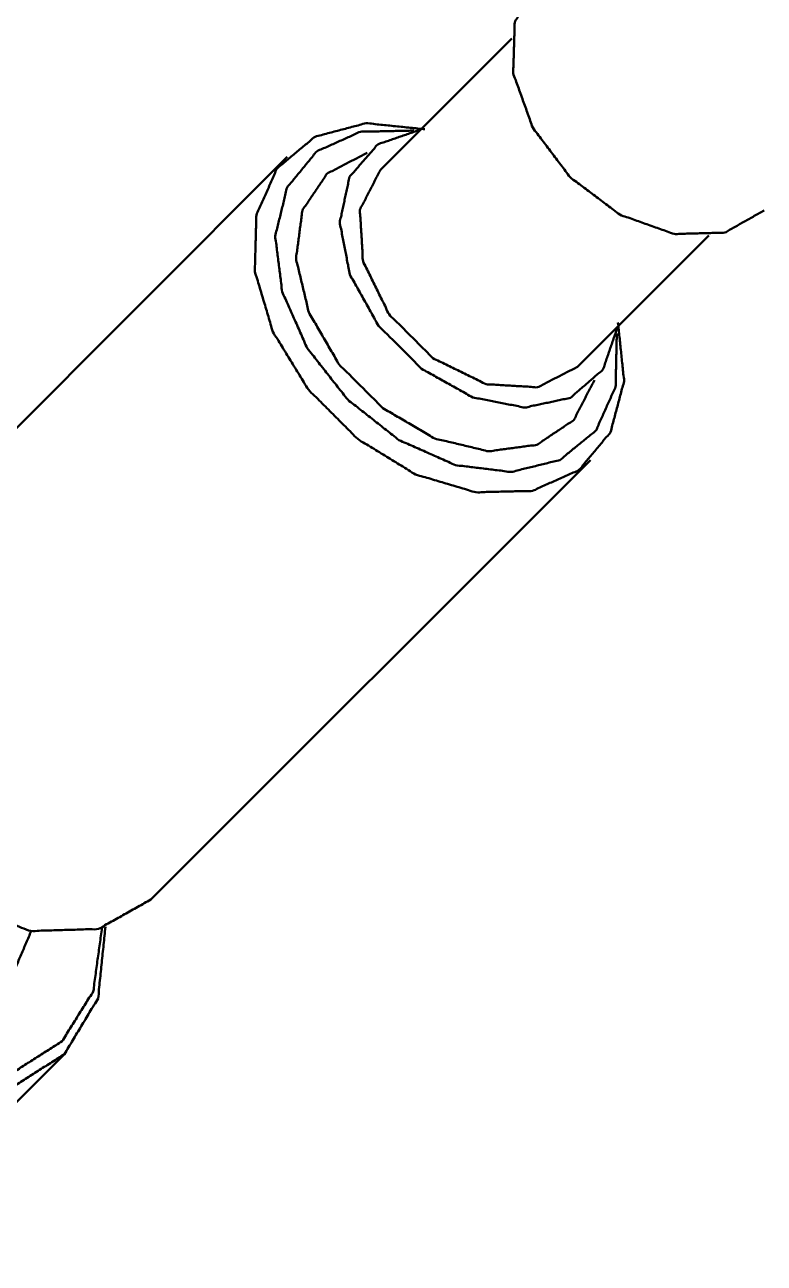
# Paper-space layout 'Layout1' of a CAD drawing. Header units: millimetres. Extents: x 0 to 420, y 0 to 297.
# Drawn here: x 242.63 to 249.53, y 75.16 to 86.72 of the extents above; entities that cross this region are included whole.
import ezdxf

# ---------------------------------------------------------------- set-up
doc = ezdxf.new("R2010")
doc.units = ezdxf.units.MM
doc.layers.add('170', color=7, linetype='Continuous', true_color=0xffffff)

psp = doc.layouts.get("Layout1")

# ---------------------------------------------------------------- linework, layer by layer
at = {"layer": '170', "color": 155, "linetype": 'Continuous', "lineweight": 50}
for p, q in [((247.171, 86.591), (245.945, 85.365)), ((245.075, 85.485), (240.975, 81.385)), ((247.784, 83.527), (249.01, 84.753)), ((243.804, 78.557), (247.904, 82.657)), ((241.047, 75.164), (242.997, 77.114))]:
    psp.add_line(p, q, dxfattribs=at)
for points, knots in [([(249.525, 84.986), (249.157, 84.779), (248.684, 84.766), (248.178, 84.947), (247.715, 85.296), (247.366, 85.759), (247.184, 86.266), (247.198, 86.739), (247.404, 87.107)], [0, 0, 0.104732, 0.222327, 0.356017, 0.5, 0.643984, 0.777669, 0.895264, 1, 1]), ([(248.161, 83.941), (248.218, 83.394), (248.092, 82.918), (247.797, 82.564), (247.363, 82.37), (246.836, 82.356), (246.273, 82.523), (245.733, 82.854), (245.273, 83.315), (244.942, 83.855), (244.774, 84.418), (244.788, 84.944), (244.982, 85.378), (245.336, 85.674), (245.812, 85.8), (246.36, 85.743)], [0, 0, 0.067924, 0.128658, 0.185541, 0.244208, 0.309182, 0.381667, 0.459856, 0.540142, 0.618331, 0.690818, 0.755792, 0.814458, 0.871342, 0.932076, 1, 1]), ([(248.158, 83.901), (248.021, 83.502), (247.718, 83.238), (247.293, 83.147), (246.807, 83.242), (246.329, 83.509), (245.928, 83.91), (245.66, 84.388), (245.566, 84.874), (245.657, 85.299), (245.921, 85.602), (246.319, 85.74)], [0, 0, 0.081628, 0.15933, 0.243395, 0.339216, 0.44512, 0.554882, 0.660785, 0.756606, 0.840668, 0.918371, 1, 1]), ([(246.257, 85.731), (245.759, 85.72), (245.351, 85.537), (245.075, 85.2), (244.964, 84.747), (245.029, 84.228), (245.263, 83.7), (245.64, 83.221), (246.118, 82.844), (246.646, 82.61), (247.165, 82.546), (247.618, 82.657), (247.955, 82.932), (248.139, 83.341), (248.15, 83.838)], [0, 0, 0.069933, 0.132945, 0.194101, 0.259653, 0.333167, 0.414329, 0.500001, 0.585671, 0.666831, 0.740346, 0.805901, 0.867053, 0.930066, 1, 1]), ([(247.941, 83.402), (247.748, 83.03), (247.404, 82.799), (246.954, 82.739), (246.454, 82.858), (245.969, 83.141), (245.559, 83.55), (245.277, 84.036), (245.158, 84.536), (245.217, 84.986), (245.448, 85.329), (245.82, 85.523)], [0, 0, 0.079094, 0.157101, 0.24269, 0.339483, 0.445357, 0.554642, 0.660518, 0.757311, 0.842903, 0.920909, 1, 1]), ([(245.945, 85.365), (245.754, 84.992), (245.783, 84.511), (246.026, 84.017), (246.435, 83.608), (246.93, 83.365), (247.411, 83.336), (247.784, 83.527)], [0, 0, 0.120354, 0.258799, 0.416928, 0.583072, 0.741199, 0.879646, 1, 1]), ([(242.997, 77.114), (242.534, 76.82), (241.946, 76.725), (241.292, 76.837), (240.635, 77.146), (240.04, 77.621), (239.564, 78.217), (239.255, 78.873), (239.143, 79.528), (239.238, 80.115), (239.532, 80.579)], [0, 0, 0.083238, 0.173553, 0.27427, 0.384413, 0.5, 0.615586, 0.725729, 0.826448, 0.916762, 1, 1]), ([(239.653, 80.558), (239.371, 80.113), (239.28, 79.55), (239.387, 78.922), (239.684, 78.292), (240.14, 77.721), (240.711, 77.265), (241.341, 76.969), (241.968, 76.861), (242.532, 76.953), (242.976, 77.235)], [0, 0, 0.083236, 0.173551, 0.274269, 0.384414, 0.5, 0.615586, 0.72573, 0.82645, 0.916762, 1, 1]), ([(241.39, 78.971), (242.007, 78.506), (242.683, 78.264), (243.314, 78.282), (243.804, 78.557)], [0, 0, 0.287972, 0.555346, 0.790536, 1, 1]), ([(242.688, 78.263), (242.5, 77.824), (242.115, 77.563), (241.597, 77.523), (241.032, 77.711), (240.515, 78.096)], [0, 0, 0.176792, 0.34891, 0.541052, 0.761277, 1, 1]), ([(242.976, 77.235), (243.266, 77.7), (243.348, 78.292)], [0, 0, 0.478246, 1, 1]), ([(243.38, 78.301), (243.311, 77.635), (242.997, 77.114)], [0, 0, 0.52402, 1, 1])]:
    psp.add_open_spline(points, degree=1, knots=knots, dxfattribs=at)

doc.saveas('drawing.dxf')
